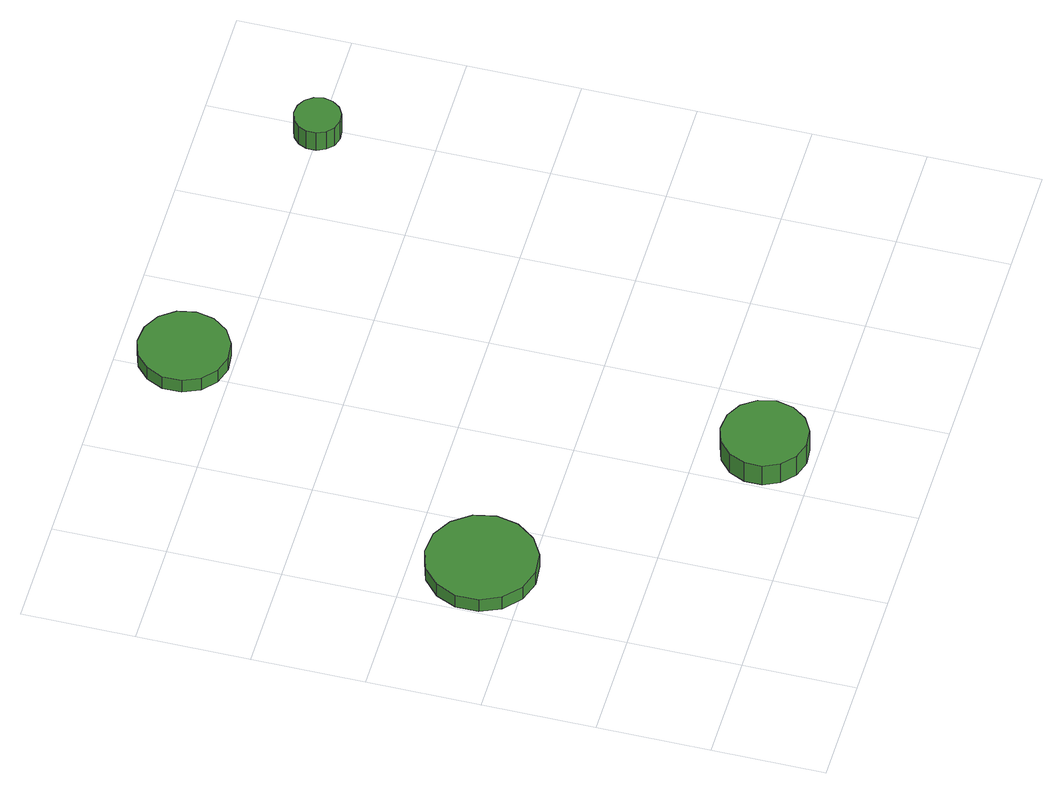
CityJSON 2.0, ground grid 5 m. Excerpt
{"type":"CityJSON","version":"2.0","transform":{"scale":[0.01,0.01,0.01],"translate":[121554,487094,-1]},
"CityObjects":{
"tree1":{"type":"SolitaryVegetationObject","attributes":{"function":"something"},"geometry":[{"type":"MultiSurface","lod":"1","boundaries":[[[0,1,2,3,4,5,6,7,8,9,10,11,12,13,14]],[[15,16,17,18,19,20,21,22,23,24,25,26,27,28,29]],[[0,29,28,1]],[[1,28,27,2]],[[2,27,26,3]],[[3,26,25,4]],[[4,25,24,5]],[[5,24,23,6]],[[6,23,22,7]],[[7,22,21,8]],[[8,21,20,9]],[[9,20,19,10]],[[10,19,18,11]],[[11,18,17,12]],[[12,17,16,13]],[[13,16,15,14]],[[14,15,29,0]]]}]},
"tree2":{"type":"SolitaryVegetationObject","attributes":{"function":"something"},"geometry":[{"type":"MultiSurface","lod":"1","boundaries":[[[30,31,32,33,34,35,36,37,38,39,40,41,42,43,44]],[[45,46,47,48,49,50,51,52,53,54,55,56,57,58,59]],[[30,59,58,31]],[[31,58,57,32]],[[32,57,56,33]],[[33,56,55,34]],[[34,55,54,35]],[[35,54,53,36]],[[36,53,52,37]],[[37,52,51,38]],[[38,51,50,39]],[[39,50,49,40]],[[40,49,48,41]],[[41,48,47,42]],[[42,47,46,43]],[[43,46,45,44]],[[44,45,59,30]]]}]},
"tree3":{"type":"SolitaryVegetationObject","attributes":{"function":"something"},"geometry":[{"type":"MultiSurface","lod":"1","boundaries":[[[60,61,62,63,64,65,66,67,68,69,70,71,72,73,74]],[[75,76,77,78,79,80,81,82,83,84,85,86,87,88,89]],[[60,89,88,61]],[[61,88,87,62]],[[62,87,86,63]],[[63,86,85,64]],[[64,85,84,65]],[[65,84,83,66]],[[66,83,82,67]],[[67,82,81,68]],[[68,81,80,69]],[[69,80,79,70]],[[70,79,78,71]],[[71,78,77,72]],[[72,77,76,73]],[[73,76,75,74]],[[74,75,89,60]]]}]},
"tree4":{"type":"SolitaryVegetationObject","attributes":{"function":"something"},"geometry":[{"type":"MultiSurface","lod":"1","boundaries":[[[90,91,92,93,94,95,96,97,98,99,100,101,102,103,104]],[[105,106,107,108,109,110,111,112,113,114,115,116,117,118,119]],[[90,119,118,91]],[[91,118,117,92]],[[92,117,116,93]],[[93,116,115,94]],[[94,115,114,95]],[[95,114,113,96]],[[96,113,112,97]],[[97,112,111,98]],[[98,111,110,99]],[[99,110,109,100]],[[100,109,108,101]],[[101,108,107,102]],[[102,107,106,103]],[[103,106,105,104]],[[104,105,119,90]]]}]}
},
"vertices":[
[494,1199,130],[473,1297,130],[413,1379,130],[326,1430,130],[225,1440,130],[129,1409,130],[54,1341,130],[13,1249,130],[13,1148,130],[54,1056,130],[129,988,130],[225,957,130],[326,967,130],[413,1018,130],[473,1100,130],[473,1100,58],[413,1018,58],[326,967,58],[225,957,58],[129,988,58],[54,1056,58],[13,1148,58],[13,1249,58],[54,1341,58],[129,1409,58],[225,1440,58],[326,1430,58],[413,1379,58],[473,1297,58],[494,1199,58],
[1394,224,173],[1377,301,173],[1331,365,173],[1263,404,173],[1185,412,173],[1110,388,173],[1051,335,173],[1019,263,173],[1019,185,173],[1051,113,173],[1110,60,173],[1185,36,173],[1263,44,173],[1331,83,173],[1377,147,173],[1377,147,58],[1331,83,58],[1263,44,58],[1185,36,58],[1110,60,58],[1051,113,58],[1019,185,58],[1019,263,58],[1051,335,58],[1110,388,58],[1185,412,58],[1263,404,58],[1331,365,58],[1377,301,58],[1394,224,58],
[1291,2717,130],[1274,2798,130],[1225,2865,130],[1153,2906,130],[1071,2915,130],[992,2889,130],[931,2834,130],[897,2759,130],[897,2676,130],[931,2600,130],[992,2545,130],[1071,2519,130],[1153,2528,130],[1225,2569,130],[1274,2636,130],[1274,2636,59],[1225,2569,59],[1153,2528,59],[1071,2519,59],[992,2545,59],[931,2600,59],[897,2676,59],[897,2759,59],[931,2834,59],[992,2889,59],[1071,2915,59],[1153,2906,59],[1225,2865,59],[1274,2798,59],[1291,2717,59],
[2575,2508,167],[2566,2549,167],[2541,2583,167],[2504,2604,167],[2462,2609,167],[2422,2596,167],[2391,2567,167],[2374,2529,167],[2374,2486,167],[2391,2448,167],[2422,2419,167],[2462,2406,167],[2504,2411,167],[2541,2432,167],[2566,2466,167],[2566,2466,59],[2541,2432,59],[2504,2411,59],[2462,2406,59],[2422,2419,59],[2391,2448,59],[2374,2486,59],[2374,2529,59],[2391,2567,59],[2422,2596,59],[2462,2609,59],[2504,2604,59],[2541,2583,59],[2566,2549,59],[2575,2508,59]
]}
